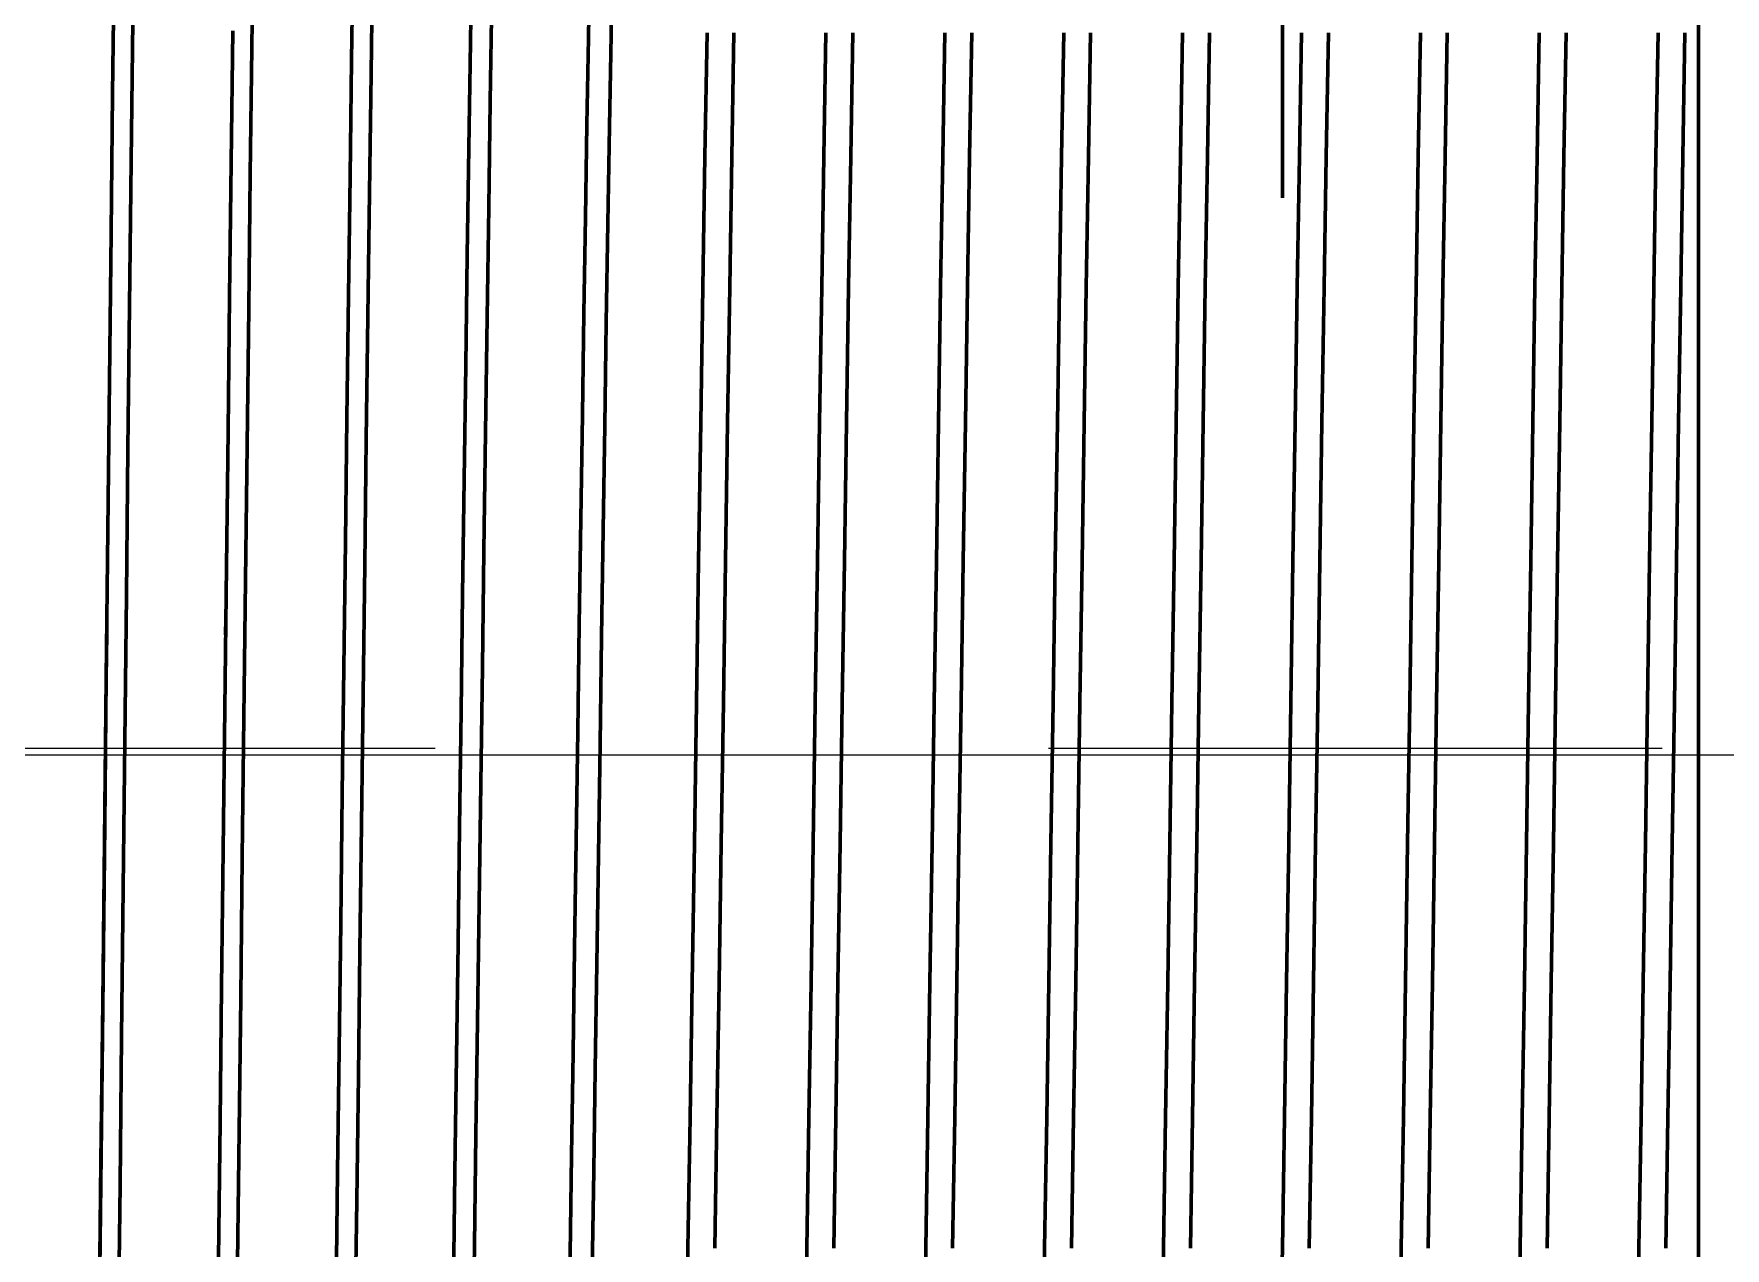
# Model space of a CAD drawing. Header units: millimetres. Extents: x 0 to 1680, y 0 to 594.
# Drawn here: x 162.756 to 166.891, y 503.988 to 506.957 of the extents above; entities that cross this region are included whole.
import ezdxf

# ---------------------------------------------------------------- set-up
doc = ezdxf.new("R2010")
doc.units = ezdxf.units.MM
doc.linetypes.add('K5LT_AXLED', pattern=[19.5, 15, -1.5, 1.5, -1.5])
doc.linetypes.add('K5LT_BASIC', pattern=[0])
doc.layers.add('Системный слой', color=7, linetype='Continuous')

# ---------------------------------------------------------------- blocks, each defined once
blk = doc.blocks.new('U444')
at = {"layer": 'Системный слой', "color": 5, "linetype": 'K5LT_BASIC', "lineweight": 60, "true_color": 0x0000ff}
for p, q in [((163.8755, 507.0476), (163.8715, 506.7917)), ((163.8715, 506.7917), (163.8677, 506.5329)), ((163.8677, 506.5329), (163.8638, 506.2638)), ((163.8638, 506.2638), (163.8599, 505.9818)), ((163.8599, 505.9818), (163.856, 505.6926)), ((163.856, 505.6926), (163.8522, 505.4095)), ((163.8522, 505.4095), (163.8483, 505.1235)), ((163.8483, 505.1235), (163.8444, 504.8324)), ((163.8444, 504.8324), (163.8404, 504.5425)), ((163.8404, 504.5425), (163.8366, 504.2663)), ((163.8366, 504.2663), (163.8328, 503.9953)), ((163.8328, 503.9953), (163.8289, 503.7275))]:
    blk.add_line(p, q, dxfattribs=at)
blk = doc.blocks.new('U445')
at = {"layer": 'Системный слой', "color": 5, "linetype": 'K5LT_BASIC', "lineweight": 60, "true_color": 0x0000ff}
for p, q in [((163.5839, 507.1335), (163.58, 506.8596)), ((163.58, 506.8596), (163.5761, 506.5685)), ((163.5761, 506.5685), (163.5722, 506.266)), ((163.5722, 506.266), (163.5684, 505.9659)), ((163.5684, 505.9659), (163.5645, 505.659)), ((163.5645, 505.659), (163.5606, 505.3427)), ((163.5606, 505.3427), (163.5566, 505.0237)), ((163.5566, 505.0237), (163.5528, 504.7163)), ((163.5528, 504.7163), (163.549, 504.4107)), ((163.549, 504.4107), (163.5451, 504.1046)), ((163.5451, 504.1046), (163.5411, 503.8049))]:
    blk.add_line(p, q, dxfattribs=at)
blk = doc.blocks.new('U446')
at = {"layer": 'Системный слой', "color": 5, "linetype": 'K5LT_BASIC', "lineweight": 60, "true_color": 0x0000ff}
for p, q in [((163.2925, 507.2193), (163.2887, 506.9228)), ((163.2887, 506.9228), (163.2848, 506.6129)), ((163.2848, 506.6129), (163.2809, 506.2869)), ((163.2809, 506.2869), (163.2769, 505.9511)), ((163.2769, 505.9511), (163.2731, 505.621)), ((163.2731, 505.621), (163.2693, 505.2863)), ((163.2693, 505.2863), (163.2653, 504.9443)), ((163.2653, 504.9443), (163.2614, 504.6022)), ((163.2614, 504.6022), (163.2576, 504.2753)), ((163.2576, 504.2753), (163.2537, 503.953))]:
    blk.add_line(p, q, dxfattribs=at)
blk = doc.blocks.new('U447')
at = {"layer": 'Системный слой', "color": 5, "linetype": 'K5LT_BASIC', "lineweight": 60, "true_color": 0x0000ff}
for p, q in [((162.9974, 506.9879), (162.9935, 506.6462)), ((162.9935, 506.6462), (162.9895, 506.2921)), ((162.9895, 506.2921), (162.9857, 505.9418)), ((162.9857, 505.9418), (162.9818, 505.5846)), ((162.9818, 505.5846), (162.978, 505.2277)), ((162.978, 505.2277), (162.9742, 504.8686)), ((162.9742, 504.8686), (162.9703, 504.5048)), ((162.9703, 504.5048), (162.9663, 504.1438)), ((162.9663, 504.1438), (162.9625, 503.8016))]:
    blk.add_line(p, q, dxfattribs=at)
blk = doc.blocks.new('U452')
at = {"layer": 'Системный слой', "color": 5, "linetype": 'K5LT_BASIC', "lineweight": 60, "true_color": 0x0000ff}
for p, q in [((164.1255, 507.68), (164.1219, 507.5167)), ((164.1219, 507.5167), (164.1184, 507.3397)), ((164.1184, 507.3397), (164.1148, 507.1489)), ((164.1148, 507.1489), (164.1113, 506.9472)), ((164.1113, 506.9472), (164.1077, 506.7353)), ((164.1077, 506.7353), (164.1041, 506.5087)), ((164.1041, 506.5087), (164.1004, 506.2742)), ((164.1004, 506.2742), (164.0967, 506.0255)), ((164.0967, 506.0255), (164.0929, 505.7701)), ((164.0929, 505.7701), (164.0892, 505.5121)), ((164.0892, 505.5121), (164.0854, 505.2525)), ((164.0854, 505.2525), (164.0816, 504.9857)), ((164.0816, 504.9857), (164.0778, 504.7209)), ((164.0778, 504.7209), (164.074, 504.4662)), ((164.074, 504.4662), (164.0702, 504.2153)), ((164.0702, 504.2153), (164.0665, 503.9734)), ((164.0665, 503.9734), (164.0627, 503.7387)), ((164.0627, 503.7387), (164.059, 503.5162)), ((164.059, 503.5162), (164.0553, 503.3041)), ((164.0553, 503.3041), (164.0515, 503.1069)), ((164.0515, 503.1069), (164.0478, 502.9231)), ((164.0478, 502.9231), (164.0441, 502.7565)), ((164.0441, 502.7565), (164.0404, 502.6059)), ((164.0404, 502.6059), (164.0366, 502.4739)), ((164.0366, 502.4739), (164.0329, 502.3608)), ((164.0329, 502.3608), (164.0291, 502.2651)), ((164.0291, 502.2651), (164.0253, 502.1907)), ((164.0064, 502.1511), (164.0027, 502.2088)), ((164.0253, 502.1907), (164.0216, 502.1388)), ((164.0103, 502.114), (164.0064, 502.1511)), ((164.014, 502.1003), (164.0103, 502.114)), ((164.0216, 502.1388), (164.0178, 502.1085)), ((164.0178, 502.1085), (164.014, 502.1003))]:
    blk.add_line(p, q, dxfattribs=at)
blk = doc.blocks.new('U454')
at = {"layer": 'Системный слой', "color": 5, "linetype": 'K5LT_BASIC', "lineweight": 60, "true_color": 0x0000ff}
for p, q in [((163.5325, 506.8921), (163.5363, 507.1627)), ((163.5287, 506.6084), (163.5325, 506.8921)), ((163.5249, 506.3177), (163.5287, 506.6084)), ((163.5211, 506.0178), (163.5249, 506.3177)), ((163.5173, 505.715), (163.5211, 506.0178)), ((163.5135, 505.4071), (163.5173, 505.715)), ((163.5098, 505.1004), (163.5135, 505.4071)), ((163.5059, 504.784), (163.5098, 505.1004)), ((163.502, 504.4734), (163.5059, 504.784)), ((163.4982, 504.1748), (163.502, 504.4734)), ((163.4944, 503.8855), (163.4982, 504.1748))]:
    blk.add_line(p, q, dxfattribs=at)
blk = doc.blocks.new('U455')
at = {"layer": 'Системный слой', "color": 5, "linetype": 'K5LT_BASIC', "lineweight": 60, "true_color": 0x0000ff}
for p, q in [((163.823, 506.9365), (163.8268, 507.1849)), ((163.8191, 506.678), (163.823, 506.9365)), ((163.8153, 506.4153), (163.8191, 506.678)), ((163.8116, 506.1467), (163.8153, 506.4153)), ((163.8078, 505.8676), (163.8116, 506.1467)), ((163.804, 505.5863), (163.8078, 505.8676)), ((163.8002, 505.3011), (163.804, 505.5863)), ((163.7965, 505.0176), (163.8002, 505.3011)), ((163.7927, 504.7339), (163.7965, 505.0176)), ((163.7889, 504.4558), (163.7927, 504.7339)), ((163.785, 504.1737), (163.7889, 504.4558)), ((163.7812, 503.9014), (163.785, 504.1737))]:
    blk.add_line(p, q, dxfattribs=at)
blk = doc.blocks.new('U460')
at = {"layer": 'Системный слой', "color": 5, "linetype": 'K5LT_BASIC', "lineweight": 60, "true_color": 0x0000ff}
for p, q in [((162.9483, 506.8111), (162.9522, 507.1425)), ((162.9445, 506.4715), (162.9483, 506.8111)), ((162.9405, 506.1093), (162.9445, 506.4715)), ((162.9365, 505.7436), (162.9405, 506.1093)), ((162.9326, 505.3824), (162.9365, 505.7436)), ((162.9288, 505.023), (162.9326, 505.3824)), ((162.9248, 504.6508), (162.9288, 505.023)), ((162.9208, 504.286), (162.9248, 504.6508)), ((162.917, 503.936), (162.9208, 504.286))]:
    blk.add_line(p, q, dxfattribs=at)
blk = doc.blocks.new('U461')
at = {"layer": 'Системный слой', "color": 5, "linetype": 'K5LT_BASIC', "lineweight": 60, "true_color": 0x0000ff}
for p, q in [((163.2381, 506.6432), (163.2421, 506.9638)), ((163.2341, 506.3149), (163.2381, 506.6432)), ((163.2303, 505.9863), (163.2341, 506.3149)), ((163.2264, 505.655), (163.2303, 505.9863)), ((163.2224, 505.3074), (163.2264, 505.655)), ((163.2185, 504.962), (163.2224, 505.3074)), ((163.2146, 504.6263), (163.2185, 504.962)), ((163.2108, 504.2975), (163.2146, 504.6263)), ((163.2068, 503.9623), (163.2108, 504.2975))]:
    blk.add_line(p, q, dxfattribs=at)
blk = doc.blocks.new('U462')
at = {"layer": 'Системный слой', "color": 5, "linetype": 'K5LT_BASIC', "lineweight": 60, "true_color": 0x0000ff}
for p, q in [((166.7923, 506.9595), (166.7871, 506.6567)), ((166.7871, 506.6567), (166.7819, 506.3371)), ((166.7819, 506.3371), (166.7767, 506.0068)), ((166.7767, 506.0068), (166.7716, 505.6679)), ((166.7716, 505.6679), (166.7664, 505.3225)), ((166.7664, 505.3225), (166.7611, 504.9772)), ((166.7611, 504.9772), (166.756, 504.6383)), ((166.756, 504.6383), (166.7508, 504.308)), ((166.7508, 504.308), (166.7456, 503.9883))]:
    blk.add_line(p, q, dxfattribs=at)
blk = doc.blocks.new('U463')
at = {"layer": 'Системный слой', "color": 5, "linetype": 'K5LT_BASIC', "lineweight": 60, "true_color": 0x0000ff}
for p, q in [((166.5017, 506.9595), (166.4965, 506.6567)), ((166.4965, 506.6567), (166.4912, 506.3371)), ((166.4912, 506.3371), (166.4861, 506.0068)), ((166.4861, 506.0068), (166.481, 505.6679)), ((166.481, 505.6679), (166.4757, 505.3225)), ((166.4757, 505.3225), (166.4705, 504.9772)), ((166.4705, 504.9772), (166.4653, 504.6383)), ((166.4653, 504.6383), (166.4602, 504.308)), ((166.4602, 504.308), (166.455, 503.9883))]:
    blk.add_line(p, q, dxfattribs=at)
blk = doc.blocks.new('U464')
at = {"layer": 'Системный слой', "color": 5, "linetype": 'K5LT_BASIC', "lineweight": 60, "true_color": 0x0000ff}
for p, q in [((166.2111, 506.9595), (166.2059, 506.6567)), ((166.2059, 506.6567), (166.2006, 506.3371)), ((166.2006, 506.3371), (166.1955, 506.0068)), ((166.1955, 506.0068), (166.1903, 505.6679)), ((166.1903, 505.6679), (166.1851, 505.3225)), ((166.1851, 505.3225), (166.1799, 504.9772)), ((166.1799, 504.9772), (166.1747, 504.6383)), ((166.1747, 504.6383), (166.1696, 504.308)), ((166.1696, 504.308), (166.1643, 503.9883))]:
    blk.add_line(p, q, dxfattribs=at)
blk = doc.blocks.new('U465')
at = {"layer": 'Системный слой', "color": 5, "linetype": 'K5LT_BASIC', "lineweight": 60, "true_color": 0x0000ff}
for p, q in [((165.9205, 506.9595), (165.9152, 506.6567)), ((165.9152, 506.6567), (165.91, 506.3371)), ((165.91, 506.3371), (165.9049, 506.0068)), ((165.9049, 506.0068), (165.8997, 505.6679)), ((165.8997, 505.6679), (165.8945, 505.3225)), ((165.8945, 505.3225), (165.8892, 504.9772)), ((165.8892, 504.9772), (165.8841, 504.6383)), ((165.8841, 504.6383), (165.879, 504.308)), ((165.879, 504.308), (165.8737, 503.9883))]:
    blk.add_line(p, q, dxfattribs=at)
blk = doc.blocks.new('U466')
at = {"layer": 'Системный слой', "color": 5, "linetype": 'K5LT_BASIC', "lineweight": 60, "true_color": 0x0000ff}
for p, q in [((165.6298, 506.9595), (165.6246, 506.6567)), ((165.6246, 506.6567), (165.6194, 506.3371)), ((165.6194, 506.3371), (165.6142, 506.0068)), ((165.6142, 506.0068), (165.6091, 505.6679)), ((165.6091, 505.6679), (165.6039, 505.3225)), ((165.6039, 505.3225), (165.5986, 504.9772)), ((165.5986, 504.9772), (165.5935, 504.6383)), ((165.5935, 504.6383), (165.5883, 504.308)), ((165.5883, 504.308), (165.5831, 503.9883))]:
    blk.add_line(p, q, dxfattribs=at)
blk = doc.blocks.new('U467')
at = {"layer": 'Системный слой', "color": 5, "linetype": 'K5LT_BASIC', "lineweight": 60, "true_color": 0x0000ff}
for p, q in [((165.3392, 506.9595), (165.334, 506.6567)), ((165.334, 506.6567), (165.3287, 506.3371)), ((165.3287, 506.3371), (165.3236, 506.0068)), ((165.3236, 506.0068), (165.3185, 505.6679)), ((165.3185, 505.6679), (165.3132, 505.3225)), ((165.3132, 505.3225), (165.308, 504.9772)), ((165.308, 504.9772), (165.3028, 504.6383)), ((165.3028, 504.6383), (165.2977, 504.308)), ((165.2977, 504.308), (165.2925, 503.9883))]:
    blk.add_line(p, q, dxfattribs=at)
blk = doc.blocks.new('U468')
at = {"layer": 'Системный слой', "color": 5, "linetype": 'K5LT_BASIC', "lineweight": 60, "true_color": 0x0000ff}
for p, q in [((165.0486, 506.9595), (165.0434, 506.6567)), ((165.0434, 506.6567), (165.0381, 506.3371)), ((165.0381, 506.3371), (165.033, 506.0068)), ((165.033, 506.0068), (165.0278, 505.6679)), ((165.0278, 505.6679), (165.0226, 505.3225)), ((165.0226, 505.3225), (165.0174, 504.9772)), ((165.0174, 504.9772), (165.0122, 504.6383)), ((165.0122, 504.6383), (165.0071, 504.308)), ((165.0071, 504.308), (165.0018, 503.9883))]:
    blk.add_line(p, q, dxfattribs=at)
blk = doc.blocks.new('U469')
at = {"layer": 'Системный слой', "color": 5, "linetype": 'K5LT_BASIC', "lineweight": 60, "true_color": 0x0000ff}
for p, q in [((164.758, 506.9595), (164.7527, 506.6567)), ((164.7527, 506.6567), (164.7475, 506.3371)), ((164.7475, 506.3371), (164.7424, 506.0068)), ((164.7424, 506.0068), (164.7372, 505.6679)), ((164.7372, 505.6679), (164.732, 505.3225)), ((164.732, 505.3225), (164.7267, 504.9772)), ((164.7267, 504.9772), (164.7216, 504.6383)), ((164.7216, 504.6383), (164.7165, 504.308)), ((164.7165, 504.308), (164.7112, 503.9883))]:
    blk.add_line(p, q, dxfattribs=at)
blk = doc.blocks.new('U470')
at = {"layer": 'Системный слой', "color": 5, "linetype": 'K5LT_BASIC', "lineweight": 60, "true_color": 0x0000ff}
for p, q in [((164.4673, 506.9595), (164.4621, 506.6567)), ((164.4621, 506.6567), (164.4569, 506.3371)), ((164.4569, 506.3371), (164.4517, 506.0068)), ((164.4517, 506.0068), (164.4466, 505.6679)), ((164.4466, 505.6679), (164.4414, 505.3225)), ((164.4414, 505.3225), (164.4361, 504.9772)), ((164.4361, 504.9772), (164.431, 504.6383)), ((164.431, 504.6383), (164.4258, 504.308)), ((164.4258, 504.308), (164.4206, 503.9883))]:
    blk.add_line(p, q, dxfattribs=at)
blk = doc.blocks.new('U472')
at = {"layer": 'Системный слой', "color": 5, "linetype": 'K5LT_BASIC', "lineweight": 60, "true_color": 0x0000ff}
for p, q in [((164.3704, 504.9772), (164.3756, 505.3218)), ((164.3652, 504.6384), (164.3704, 504.9772)), ((164.3601, 504.3081), (164.3652, 504.6384)), ((164.3549, 503.9885), (164.3601, 504.3081)), ((164.3496, 503.6858), (164.3549, 503.9885)), ((164.3445, 503.4055), (164.3496, 503.6858)), ((164.3393, 503.1492), (164.3445, 503.4055)), ((164.3341, 502.9186), (164.3393, 503.1492)), ((164.3289, 502.7185), (164.3341, 502.9186)), ((164.3237, 502.5523), (164.3289, 502.7185)), ((164.3186, 502.4207), (164.3237, 502.5523)), ((164.3133, 502.3249), (164.3186, 502.4207)), ((164.3081, 502.267), (164.3133, 502.3249)), ((164.3014, 502.2537), (164.303, 502.2478)), ((164.303, 502.2478), (164.3081, 502.267))]:
    blk.add_line(p, q, dxfattribs=at)
blk = doc.blocks.new('U473')
at = {"layer": 'Системный слой', "color": 5, "linetype": 'K5LT_BASIC', "lineweight": 60, "true_color": 0x0000ff}
for p, q in [((164.661, 504.9772), (164.6662, 505.322)), ((164.6559, 504.6384), (164.661, 504.9772)), ((164.6507, 504.3081), (164.6559, 504.6384)), ((164.6455, 503.9885), (164.6507, 504.3081)), ((164.6402, 503.6858), (164.6455, 503.9885)), ((164.6351, 503.4055), (164.6402, 503.6858)), ((164.63, 503.1492), (164.6351, 503.4055)), ((164.6247, 502.9186), (164.63, 503.1492)), ((164.6195, 502.7185), (164.6247, 502.9186)), ((164.6143, 502.5523), (164.6195, 502.7185)), ((164.6092, 502.4207), (164.6143, 502.5523)), ((164.604, 502.3249), (164.6092, 502.4207)), ((164.5987, 502.267), (164.604, 502.3249)), ((164.592, 502.2537), (164.5936, 502.2478)), ((164.5936, 502.2478), (164.5987, 502.267))]:
    blk.add_line(p, q, dxfattribs=at)
blk = doc.blocks.new('U474')
at = {"layer": 'Системный слой', "color": 5, "linetype": 'K5LT_BASIC', "lineweight": 60, "true_color": 0x0000ff}
for p, q in [((164.9516, 504.9772), (164.9569, 505.3225)), ((164.9569, 505.3225), (164.9569, 505.323)), ((164.9465, 504.6384), (164.9516, 504.9772)), ((164.9413, 504.3081), (164.9465, 504.6384)), ((164.9361, 503.9885), (164.9413, 504.3081)), ((164.9309, 503.6858), (164.9361, 503.9885)), ((164.9257, 503.4055), (164.9309, 503.6858)), ((164.9206, 503.1492), (164.9257, 503.4055)), ((164.9153, 502.9186), (164.9206, 503.1492)), ((164.9101, 502.7185), (164.9153, 502.9186)), ((164.905, 502.5523), (164.9101, 502.7185)), ((164.8998, 502.4207), (164.905, 502.5523)), ((164.8946, 502.3249), (164.8998, 502.4207)), ((164.8893, 502.267), (164.8946, 502.3249)), ((164.8826, 502.2537), (164.8842, 502.2478)), ((164.8842, 502.2478), (164.8893, 502.267))]:
    blk.add_line(p, q, dxfattribs=at)
blk = doc.blocks.new('U475')
at = {"layer": 'Системный слой', "color": 5, "linetype": 'K5LT_BASIC', "lineweight": 60, "true_color": 0x0000ff}
for p, q in [((165.2423, 504.9772), (165.2475, 505.3225)), ((165.2475, 505.3225), (165.2475, 505.3231)), ((165.2371, 504.6384), (165.2423, 504.9772)), ((165.232, 504.3081), (165.2371, 504.6384)), ((165.2267, 503.9885), (165.232, 504.3081)), ((165.2215, 503.6858), (165.2267, 503.9885)), ((165.2164, 503.4055), (165.2215, 503.6858)), ((165.2112, 503.1492), (165.2164, 503.4055)), ((165.206, 502.9186), (165.2112, 503.1492)), ((165.2007, 502.7185), (165.206, 502.9186)), ((165.1956, 502.5523), (165.2007, 502.7185)), ((165.1905, 502.4207), (165.1956, 502.5523)), ((165.1852, 502.3249), (165.1905, 502.4207)), ((165.18, 502.267), (165.1852, 502.3249)), ((165.1733, 502.2537), (165.1748, 502.2478)), ((165.1748, 502.2478), (165.18, 502.267))]:
    blk.add_line(p, q, dxfattribs=at)
blk = doc.blocks.new('U476')
at = {"layer": 'Системный слой', "color": 5, "linetype": 'K5LT_BASIC', "lineweight": 60, "true_color": 0x0000ff}
for p, q in [((165.5329, 504.9772), (165.5381, 505.3225)), ((165.5277, 504.6384), (165.5329, 504.9772)), ((165.5226, 504.3081), (165.5277, 504.6384)), ((165.5174, 503.9885), (165.5226, 504.3081)), ((165.5121, 503.6858), (165.5174, 503.9885)), ((165.507, 503.4055), (165.5121, 503.6858)), ((165.5018, 503.1492), (165.507, 503.4055)), ((165.4966, 502.9186), (165.5018, 503.1492)), ((165.4914, 502.7185), (165.4966, 502.9186)), ((165.4862, 502.5523), (165.4914, 502.7185)), ((165.4811, 502.4207), (165.4862, 502.5523)), ((165.4758, 502.3249), (165.4811, 502.4207)), ((165.4706, 502.267), (165.4758, 502.3249)), ((165.4639, 502.2537), (165.4655, 502.2478)), ((165.4655, 502.2478), (165.4706, 502.267))]:
    blk.add_line(p, q, dxfattribs=at)
blk = doc.blocks.new('U477')
at = {"layer": 'Системный слой', "color": 5, "linetype": 'K5LT_BASIC', "lineweight": 60, "true_color": 0x0000ff}
for p, q in [((165.8235, 504.9772), (165.8287, 505.3219)), ((165.8184, 504.6384), (165.8235, 504.9772)), ((165.8132, 504.3081), (165.8184, 504.6384)), ((165.808, 503.9885), (165.8132, 504.3081)), ((165.8027, 503.6858), (165.808, 503.9885)), ((165.7976, 503.4055), (165.8027, 503.6858)), ((165.7925, 503.1492), (165.7976, 503.4055)), ((165.7872, 502.9186), (165.7925, 503.1492)), ((165.782, 502.7185), (165.7872, 502.9186)), ((165.7768, 502.5523), (165.782, 502.7185)), ((165.7717, 502.4207), (165.7768, 502.5523)), ((165.7665, 502.3249), (165.7717, 502.4207)), ((165.7612, 502.267), (165.7665, 502.3249)), ((165.7545, 502.2537), (165.7561, 502.2478)), ((165.7561, 502.2478), (165.7612, 502.267))]:
    blk.add_line(p, q, dxfattribs=at)
blk = doc.blocks.new('U478')
at = {"layer": 'Системный слой', "color": 5, "linetype": 'K5LT_BASIC', "lineweight": 60, "true_color": 0x0000ff}
for p, q in [((166.1141, 504.9772), (166.1194, 505.3222)), ((166.109, 504.6384), (166.1141, 504.9772)), ((166.1038, 504.3081), (166.109, 504.6384)), ((166.0986, 503.9885), (166.1038, 504.3081)), ((166.0934, 503.6858), (166.0986, 503.9885)), ((166.0882, 503.4055), (166.0934, 503.6858)), ((166.0831, 503.1492), (166.0882, 503.4055)), ((166.0778, 502.9186), (166.0831, 503.1492)), ((166.0726, 502.7185), (166.0778, 502.9186)), ((166.0675, 502.5523), (166.0726, 502.7185)), ((166.0623, 502.4207), (166.0675, 502.5523)), ((166.0571, 502.3249), (166.0623, 502.4207)), ((166.0518, 502.267), (166.0571, 502.3249)), ((166.0451, 502.2537), (166.0467, 502.2478)), ((166.0467, 502.2478), (166.0518, 502.267))]:
    blk.add_line(p, q, dxfattribs=at)
blk = doc.blocks.new('U479')
at = {"layer": 'Системный слой', "color": 5, "linetype": 'K5LT_BASIC', "lineweight": 60, "true_color": 0x0000ff}
for p, q in [((166.4048, 504.9772), (166.41, 505.3225)), ((166.41, 505.3225), (166.41, 505.3232)), ((166.3996, 504.6384), (166.4048, 504.9772)), ((166.3945, 504.3081), (166.3996, 504.6384)), ((166.3892, 503.9885), (166.3945, 504.3081)), ((166.384, 503.6858), (166.3892, 503.9885)), ((166.3789, 503.4055), (166.384, 503.6858)), ((166.3737, 503.1492), (166.3789, 503.4055)), ((166.3685, 502.9186), (166.3737, 503.1492)), ((166.3632, 502.7185), (166.3685, 502.9186)), ((166.3581, 502.5523), (166.3632, 502.7185)), ((166.353, 502.4207), (166.3581, 502.5523)), ((166.3477, 502.3249), (166.353, 502.4207)), ((166.3425, 502.267), (166.3477, 502.3249)), ((166.3358, 502.2537), (166.3373, 502.2478)), ((166.3373, 502.2478), (166.3425, 502.267))]:
    blk.add_line(p, q, dxfattribs=at)
blk = doc.blocks.new('U480')
at = {"layer": 'Системный слой', "color": 5, "linetype": 'K5LT_BASIC', "lineweight": 60, "true_color": 0x0000ff}
for p, q in [((166.6954, 504.9772), (166.7006, 505.3225)), ((166.7006, 505.3225), (166.7006, 505.3232)), ((166.6902, 504.6384), (166.6954, 504.9772)), ((166.6851, 504.3081), (166.6902, 504.6384)), ((166.6799, 503.9885), (166.6851, 504.3081)), ((166.6746, 503.6858), (166.6799, 503.9885)), ((166.6695, 503.4055), (166.6746, 503.6858)), ((166.6643, 503.1492), (166.6695, 503.4055)), ((166.6591, 502.9186), (166.6643, 503.1492)), ((166.6539, 502.7185), (166.6591, 502.9186)), ((166.6487, 502.5523), (166.6539, 502.7185)), ((166.6436, 502.4207), (166.6487, 502.5523)), ((166.6383, 502.3249), (166.6436, 502.4207)), ((166.6331, 502.267), (166.6383, 502.3249)), ((166.6264, 502.2537), (166.628, 502.2478)), ((166.628, 502.2478), (166.6331, 502.267))]:
    blk.add_line(p, q, dxfattribs=at)
blk = doc.blocks.new('U481')
at = {"layer": 'Системный слой', "color": 5, "linetype": 'K5LT_BASIC', "lineweight": 60, "true_color": 0x0000ff}
for p, q in [((164.1782, 507.5293), (164.182, 507.68)), ((164.1747, 507.3675), (164.1782, 507.5293)), ((164.1707, 507.1681), (164.1747, 507.3675)), ((164.1668, 506.9542), (164.1707, 507.1681)), ((164.1629, 506.7302), (164.1668, 506.9542)), ((164.1591, 506.4941), (164.1629, 506.7302)), ((164.1552, 506.2513), (164.1591, 506.4941)), ((164.1514, 505.9994), (164.1552, 506.2513)), ((164.1476, 505.7443), (164.1514, 505.9994)), ((164.1437, 505.4824), (164.1476, 505.7443)), ((164.1399, 505.2208), (164.1437, 505.4824)), ((164.1359, 504.9498), (164.1399, 505.2208)), ((164.1319, 504.6831), (164.1359, 504.9498)), ((164.1281, 504.4263), (164.1319, 504.6831)), ((164.1243, 504.1771), (164.1281, 504.4263)), ((164.1204, 503.9334), (164.1243, 504.1771)), ((164.1166, 503.7006), (164.1204, 503.9334)), ((164.1127, 503.4757), (164.1166, 503.7006)), ((164.1089, 503.265), (164.1127, 503.4757)), ((164.1049, 503.0611), (164.1089, 503.265)), ((164.101, 502.875), (164.1049, 503.0611)), ((164.0971, 502.7098), (164.101, 502.875)), ((164.0932, 502.5636), (164.0971, 502.7098)), ((164.0894, 502.435), (164.0932, 502.5636)), ((164.0856, 502.327), (164.0894, 502.435)), ((164.0817, 502.2383), (164.0856, 502.327)), ((164.0779, 502.1716), (164.0817, 502.2383)), ((164.0739, 502.1253), (164.0779, 502.1716)), ((164.0699, 502.1026), (164.0739, 502.1253)), ((164.0681, 502.1029), (164.0699, 502.1026))]:
    blk.add_line(p, q, dxfattribs=at)
blk = doc.blocks.new('U482')
at = {"layer": 'Системный слой', "color": 5, "linetype": 'K5LT_BASIC', "lineweight": 60, "true_color": 0x0000ff}
for p, q in [((166.7266, 506.9595), (166.7214, 506.6567)), ((166.7214, 506.6567), (166.7161, 506.3371)), ((166.7161, 506.3371), (166.711, 506.0068)), ((166.711, 506.0068), (166.7059, 505.6679)), ((166.7059, 505.6679), (166.7006, 505.3225)), ((166.7006, 505.3225), (166.6954, 504.9772)), ((166.6954, 504.9772), (166.6902, 504.6383)), ((166.6902, 504.6383), (166.6851, 504.308)), ((166.6851, 504.308), (166.6799, 503.9883))]:
    blk.add_line(p, q, dxfattribs=at)
blk = doc.blocks.new('U483')
at = {"layer": 'Системный слой', "color": 5, "linetype": 'K5LT_BASIC', "lineweight": 60, "true_color": 0x0000ff}
for p, q in [((166.436, 506.9595), (166.4307, 506.6567)), ((166.4307, 506.6567), (166.4255, 506.3371)), ((166.4255, 506.3371), (166.4204, 506.0068)), ((166.4204, 506.0068), (166.4152, 505.6679)), ((166.4152, 505.6679), (166.41, 505.3225)), ((166.41, 505.3225), (166.4048, 504.9772)), ((166.4048, 504.9772), (166.3996, 504.6383)), ((166.3996, 504.6383), (166.3945, 504.308)), ((166.3945, 504.308), (166.3892, 503.9883))]:
    blk.add_line(p, q, dxfattribs=at)
blk = doc.blocks.new('U484')
at = {"layer": 'Системный слой', "color": 5, "linetype": 'K5LT_BASIC', "lineweight": 60, "true_color": 0x0000ff}
for p, q in [((166.1454, 506.9595), (166.1401, 506.6567)), ((166.1401, 506.6567), (166.1349, 506.3371)), ((166.1349, 506.3371), (166.1297, 506.0068)), ((166.1297, 506.0068), (166.1246, 505.6679)), ((166.1246, 505.6679), (166.1194, 505.3225)), ((166.1194, 505.3225), (166.1141, 504.9772)), ((166.1141, 504.9772), (166.109, 504.6383)), ((166.109, 504.6383), (166.1038, 504.308)), ((166.1038, 504.308), (166.0986, 503.9883))]:
    blk.add_line(p, q, dxfattribs=at)
blk = doc.blocks.new('U485')
at = {"layer": 'Системный слой', "color": 5, "linetype": 'K5LT_BASIC', "lineweight": 60, "true_color": 0x0000ff}
for p, q in [((165.8547, 506.9595), (165.8495, 506.6567)), ((165.8495, 506.6567), (165.8443, 506.3371)), ((165.8443, 506.3371), (165.8391, 506.0068)), ((165.8391, 506.0068), (165.834, 505.6679)), ((165.834, 505.6679), (165.8287, 505.3225)), ((165.8287, 505.3225), (165.8235, 504.9772)), ((165.8235, 504.9772), (165.8184, 504.6383)), ((165.8184, 504.6383), (165.8132, 504.308)), ((165.8132, 504.308), (165.808, 503.9883))]:
    blk.add_line(p, q, dxfattribs=at)
blk = doc.blocks.new('U486')
at = {"layer": 'Системный слой', "color": 5, "linetype": 'K5LT_BASIC', "lineweight": 60, "true_color": 0x0000ff}
for p, q in [((165.5641, 506.9595), (165.5589, 506.6567)), ((165.5589, 506.6567), (165.5536, 506.3371)), ((165.5536, 506.3371), (165.5485, 506.0068)), ((165.5485, 506.0068), (165.5434, 505.6679)), ((165.5434, 505.6679), (165.5381, 505.3225)), ((165.5381, 505.3225), (165.5329, 504.9772)), ((165.5329, 504.9772), (165.5277, 504.6383)), ((165.5277, 504.6383), (165.5226, 504.308)), ((165.5226, 504.308), (165.5174, 503.9883))]:
    blk.add_line(p, q, dxfattribs=at)
blk = doc.blocks.new('U487')
at = {"layer": 'Системный слой', "color": 5, "linetype": 'K5LT_BASIC', "lineweight": 60, "true_color": 0x0000ff}
for p, q in [((165.2735, 506.9595), (165.2682, 506.6567)), ((165.2682, 506.6567), (165.263, 506.3371)), ((165.263, 506.3371), (165.2579, 506.0068)), ((165.2579, 506.0068), (165.2527, 505.6679)), ((165.2527, 505.6679), (165.2475, 505.3225)), ((165.2475, 505.3225), (165.2423, 504.9772)), ((165.2423, 504.9772), (165.2371, 504.6383)), ((165.2371, 504.6383), (165.232, 504.308)), ((165.232, 504.308), (165.2267, 503.9883))]:
    blk.add_line(p, q, dxfattribs=at)
blk = doc.blocks.new('U488')
at = {"layer": 'Системный слой', "color": 5, "linetype": 'K5LT_BASIC', "lineweight": 60, "true_color": 0x0000ff}
for p, q in [((164.9829, 506.9595), (164.9776, 506.6567)), ((164.9776, 506.6567), (164.9724, 506.3371)), ((164.9724, 506.3371), (164.9672, 506.0068)), ((164.9672, 506.0068), (164.9621, 505.6679)), ((164.9621, 505.6679), (164.9569, 505.3225)), ((164.9569, 505.3225), (164.9516, 504.9772)), ((164.9516, 504.9772), (164.9465, 504.6383)), ((164.9465, 504.6383), (164.9413, 504.308)), ((164.9413, 504.308), (164.9361, 503.9883))]:
    blk.add_line(p, q, dxfattribs=at)
blk = doc.blocks.new('U489')
at = {"layer": 'Системный слой', "color": 5, "linetype": 'K5LT_BASIC', "lineweight": 60, "true_color": 0x0000ff}
for p, q in [((164.6922, 506.9595), (164.687, 506.6567)), ((164.687, 506.6567), (164.6818, 506.3371)), ((164.6818, 506.3371), (164.6766, 506.0068)), ((164.6766, 506.0068), (164.6715, 505.6679)), ((164.6715, 505.6679), (164.6662, 505.3225)), ((164.6662, 505.3225), (164.661, 504.9772)), ((164.661, 504.9772), (164.6559, 504.6383)), ((164.6559, 504.6383), (164.6507, 504.308)), ((164.6507, 504.308), (164.6455, 503.9883))]:
    blk.add_line(p, q, dxfattribs=at)
blk = doc.blocks.new('U490')
at = {"layer": 'Системный слой', "color": 5, "linetype": 'K5LT_BASIC', "lineweight": 60, "true_color": 0x0000ff}
for p, q in [((164.4016, 506.9595), (164.3964, 506.6567)), ((164.3964, 506.6567), (164.3911, 506.3371)), ((164.3911, 506.3371), (164.386, 506.0068)), ((164.386, 506.0068), (164.3809, 505.6679)), ((164.3809, 505.6679), (164.3756, 505.3225)), ((164.3756, 505.3225), (164.3704, 504.9772)), ((164.3704, 504.9772), (164.3652, 504.6383)), ((164.3652, 504.6383), (164.3601, 504.308)), ((164.3601, 504.308), (164.3549, 503.9883))]:
    blk.add_line(p, q, dxfattribs=at)
blk = doc.blocks.new('U494')
at = {"layer": 'Системный слой', "color": 5, "linetype": 'K5LT_BASIC', "lineweight": 60, "true_color": 0x0000ff}
for p, q in [((162.9326, 505.3813), (162.9338, 505.4892)), ((162.9284, 504.9845), (162.9326, 505.3813)), ((162.9241, 504.5898), (162.9284, 504.9845)), ((162.9198, 504.2006), (162.9241, 504.5898)), ((162.9156, 503.8201), (162.9198, 504.2006)), ((162.8027, 503.8156), (162.8049, 503.6208)), ((162.9113, 503.4517), (162.9156, 503.8201)), ((162.8049, 503.6208), (162.8091, 503.2536)), ((162.9071, 503.0984), (162.9113, 503.4517)), ((162.8091, 503.2536), (162.8134, 502.9045)), ((162.9028, 502.7633), (162.9071, 503.0984)), ((162.8134, 502.9045), (162.8177, 502.5765)), ((162.8986, 502.4493), (162.9028, 502.7633)), ((162.8177, 502.5765), (162.8219, 502.2724)), ((162.8943, 502.159), (162.8986, 502.4493)), ((162.8219, 502.2724), (162.8262, 501.9947)), ((162.89, 501.895), (162.8943, 502.159)), ((162.8262, 501.9947), (162.8304, 501.7456)), ((162.8858, 501.6595), (162.89, 501.895)), ((162.8304, 501.7456), (162.8347, 501.5272)), ((162.8815, 501.4547), (162.8858, 501.6595)), ((162.8347, 501.5272), (162.8389, 501.3414)), ((162.8773, 501.2822), (162.8815, 501.4547)), ((162.8389, 501.3414), (162.8432, 501.1896)), ((162.873, 501.1437), (162.8773, 501.2822)), ((162.8432, 501.1896), (162.8475, 501.073)), ((162.8688, 501.0403), (162.873, 501.1437)), ((162.8475, 501.073), (162.8517, 500.9926)), ((162.8645, 500.973), (162.8688, 501.0403)), ((162.8517, 500.9926), (162.856, 500.949)), ((162.8602, 500.9424), (162.8645, 500.973)), ((162.856, 500.949), (162.8602, 500.9424))]:
    blk.add_line(p, q, dxfattribs=at)
blk = doc.blocks.new('U427')
at = {"layer": 'Системный слой', "color": 5, "linetype": 'K5LT_BASIC', "lineweight": 60, "true_color": 0x0000ff}
for p, q in [((166.825, 501.8632), (166.825, 508.7819)), ((163.2245, 505.4873), (163.225, 505.5276)), ((162.9339, 505.4992), (162.9339, 505.498))]:
    blk.add_line(p, q, dxfattribs=at)
at = {"layer": 'Системный слой', "color": 30, "linetype": 'K5LT_AXLED', "lineweight": 18, "true_color": 0xff8000}
blk.add_line((159.6312, 505.1942), (169.3838, 505.1942), dxfattribs=at)
at = {"layer": 'Системный слой', "color": 5, "linetype": 'K5LT_BASIC', "true_color": 0x0000ff, "const_width": 0.6}
blk.add_lwpolyline([(166.9562, 504.1812), (167.0492, 504.1833), (167.2375, 504.1875)], dxfattribs=at)
at = {"layer": 'Системный слой'}
for name in ['U460', 'U447', 'U446', 'U454', 'U445', 'U455', 'U444', 'U490', 'U470', 'U489', 'U469', 'U488', 'U468', 'U487', 'U467', 'U486', 'U466', 'U485', 'U465', 'U484', 'U464', 'U483', 'U463', 'U482', 'U462', 'U461', 'U452', 'U481', 'U494', 'U472', 'U473', 'U474', 'U475', 'U476', 'U477', 'U478', 'U479', 'U480']:
    blk.add_blockref(name, (0, 0), dxfattribs=at)

msp = doc.modelspace()

# ---------------------------------------------------------------- linework, layer by layer
at = {"layer": 'Системный слой', "color": 5, "linetype": 'K5LT_BASIC', "lineweight": 60, "true_color": 0x0000ff}
msp.add_line((165.80824, 510.63173), (165.80824, 506.55577), dxfattribs=at)
at = {"layer": 'Системный слой', "color": 30, "linetype": 'K5LT_AXLED', "lineweight": 18, "true_color": 0xff8000}
msp.add_line((51.2364, 505.21078), (174.95197, 505.21078), dxfattribs=at)

# ---------------------------------------------------------------- block references
at = {"layer": 'Системный слой'}
msp.add_blockref('U427', (0, 0), dxfattribs=at)

doc.saveas('drawing.dxf')
